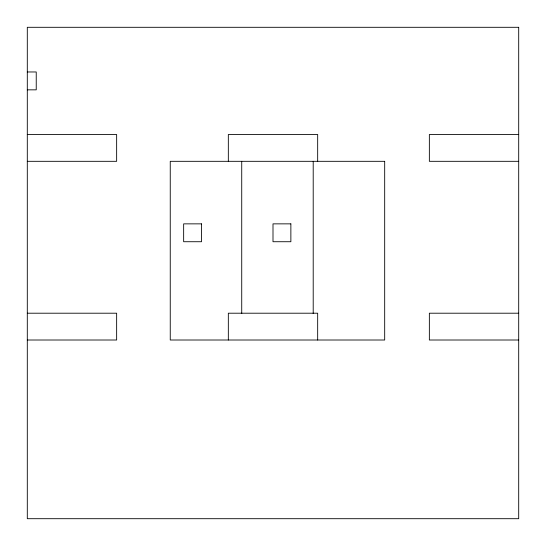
<?xml version="1.0" encoding="UTF-8"?>
<svg xmlns="http://www.w3.org/2000/svg" width="546" height="546" viewBox="0 0 546 546"><rect width="100%" height="100%" fill="white"/><g stroke="black" fill="none" stroke-linecap="round" stroke-linejoin="round"><path stroke-width="0.82" d="M27.3 71.97L36.234 71.97L36.234 89.844L27.3 89.844M27.3 134.514L116.646 134.514L116.646 161.316L27.3 161.316M518.7 134.514L429.354 134.514L429.354 161.316L518.7 161.316M27.3 313.206L116.646 313.206L116.646 340.008L27.3 340.008M518.7 313.206L429.354 313.206L429.354 340.008L518.7 340.008M317.67 161.316L317.67 134.514L228.33 134.514L228.33 161.316M317.67 340.008L317.67 313.206L228.33 313.206L228.33 340.008M313.206 161.316L313.206 313.629M241.728 161.316L241.728 313.629M518.7 27.3L27.3 27.3L27.3 518.7L518.7 518.7L518.7 27.3M384.684 161.316L170.25 161.316L170.25 340.008L384.684 340.008L384.684 161.316M201.522 223.86L183.654 223.86L183.654 241.728L201.522 241.728L201.522 223.86M290.868 223.86L273 223.86L273 241.728L290.868 241.728L290.868 223.86"/></g></svg>
